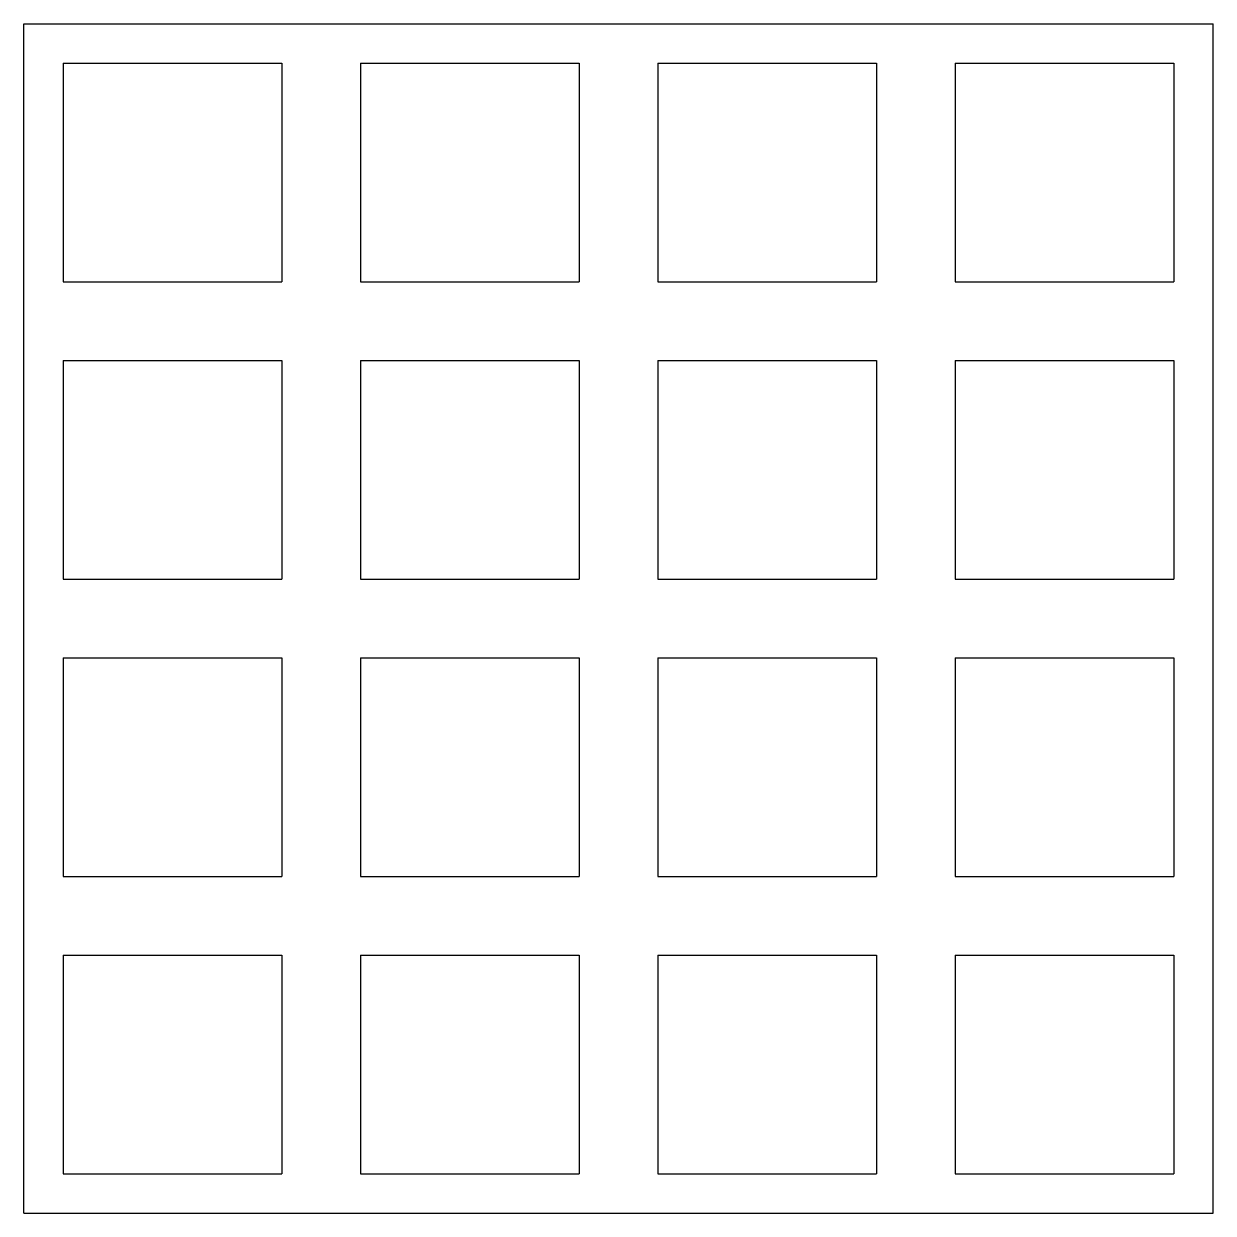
# Model space of a CAD drawing. Header units: millimetres. Extents: x 0 to 76.2, y -76.2 to 0.
import ezdxf

# ---------------------------------------------------------------- set-up
doc = ezdxf.new("R2010")
doc.units = ezdxf.units.MM

msp = doc.modelspace()

# ---------------------------------------------------------------- linework, layer by layer
for p, q in [((0, 0), (76.2, 0)), ((0, -76.2), (0, 0)), ((76.2, -76.2), (76.2, 0)), ((2.525, -2.525), (16.525, -2.525)), ((2.525, -2.525), (2.525, -16.525)), ((16.525, -2.525), (16.525, -16.525)), ((21.575, -2.525), (35.575, -2.525)), ((21.575, -2.525), (21.575, -16.525)), ((35.575, -2.525), (35.575, -16.525)), ((40.625, -2.525), (54.625, -2.525)), ((40.625, -2.525), (40.625, -16.525)), ((54.625, -2.525), (54.625, -16.525)), ((59.675, -2.525), (73.675, -2.525)), ((59.675, -2.525), (59.675, -16.525)), ((73.675, -2.525), (73.675, -16.525)), ((2.525, -16.525), (16.525, -16.525)), ((21.575, -16.525), (35.575, -16.525)), ((40.625, -16.525), (54.625, -16.525)), ((59.675, -16.525), (73.675, -16.525)), ((2.525, -21.575), (16.525, -21.575)), ((2.525, -21.575), (2.525, -35.575)), ((16.525, -21.575), (16.525, -35.575)), ((21.575, -21.575), (35.575, -21.575)), ((21.575, -21.575), (21.575, -35.575)), ((35.575, -21.575), (35.575, -35.575)), ((40.625, -21.575), (54.625, -21.575)), ((40.625, -21.575), (40.625, -35.575)), ((54.625, -21.575), (54.625, -35.575)), ((59.675, -21.575), (73.675, -21.575)), ((59.675, -21.575), (59.675, -35.575)), ((73.675, -21.575), (73.675, -35.575)), ((2.525, -35.575), (16.525, -35.575)), ((21.575, -35.575), (35.575, -35.575)), ((40.625, -35.575), (54.625, -35.575)), ((59.675, -35.575), (73.675, -35.575)), ((2.525, -40.625), (16.525, -40.625)), ((2.525, -40.625), (2.525, -54.625)), ((16.525, -40.625), (16.525, -54.625)), ((21.575, -40.625), (35.575, -40.625)), ((21.575, -40.625), (21.575, -54.625)), ((35.575, -40.625), (35.575, -54.625)), ((40.625, -40.625), (54.625, -40.625)), ((40.625, -40.625), (40.625, -54.625)), ((54.625, -40.625), (54.625, -54.625)), ((59.675, -40.625), (73.675, -40.625)), ((59.675, -40.625), (59.675, -54.625)), ((73.675, -40.625), (73.675, -54.625)), ((2.525, -54.625), (16.525, -54.625)), ((21.575, -54.625), (35.575, -54.625)), ((40.625, -54.625), (54.625, -54.625)), ((59.675, -54.625), (73.675, -54.625)), ((2.525, -59.675), (16.525, -59.675)), ((2.525, -59.675), (2.525, -73.675)), ((16.525, -59.675), (16.525, -73.675)), ((21.575, -59.675), (35.575, -59.675)), ((21.575, -59.675), (21.575, -73.675)), ((35.575, -59.675), (35.575, -73.675)), ((40.625, -59.675), (54.625, -59.675)), ((40.625, -59.675), (40.625, -73.675)), ((54.625, -59.675), (54.625, -73.675)), ((59.675, -59.675), (73.675, -59.675)), ((59.675, -59.675), (59.675, -73.675)), ((73.675, -59.675), (73.675, -73.675)), ((2.525, -73.675), (16.525, -73.675)), ((21.575, -73.675), (35.575, -73.675)), ((40.625, -73.675), (54.625, -73.675)), ((59.675, -73.675), (73.675, -73.675)), ((0, -76.2), (76.2, -76.2))]:
    msp.add_line(p, q)

doc.saveas('drawing.dxf')
